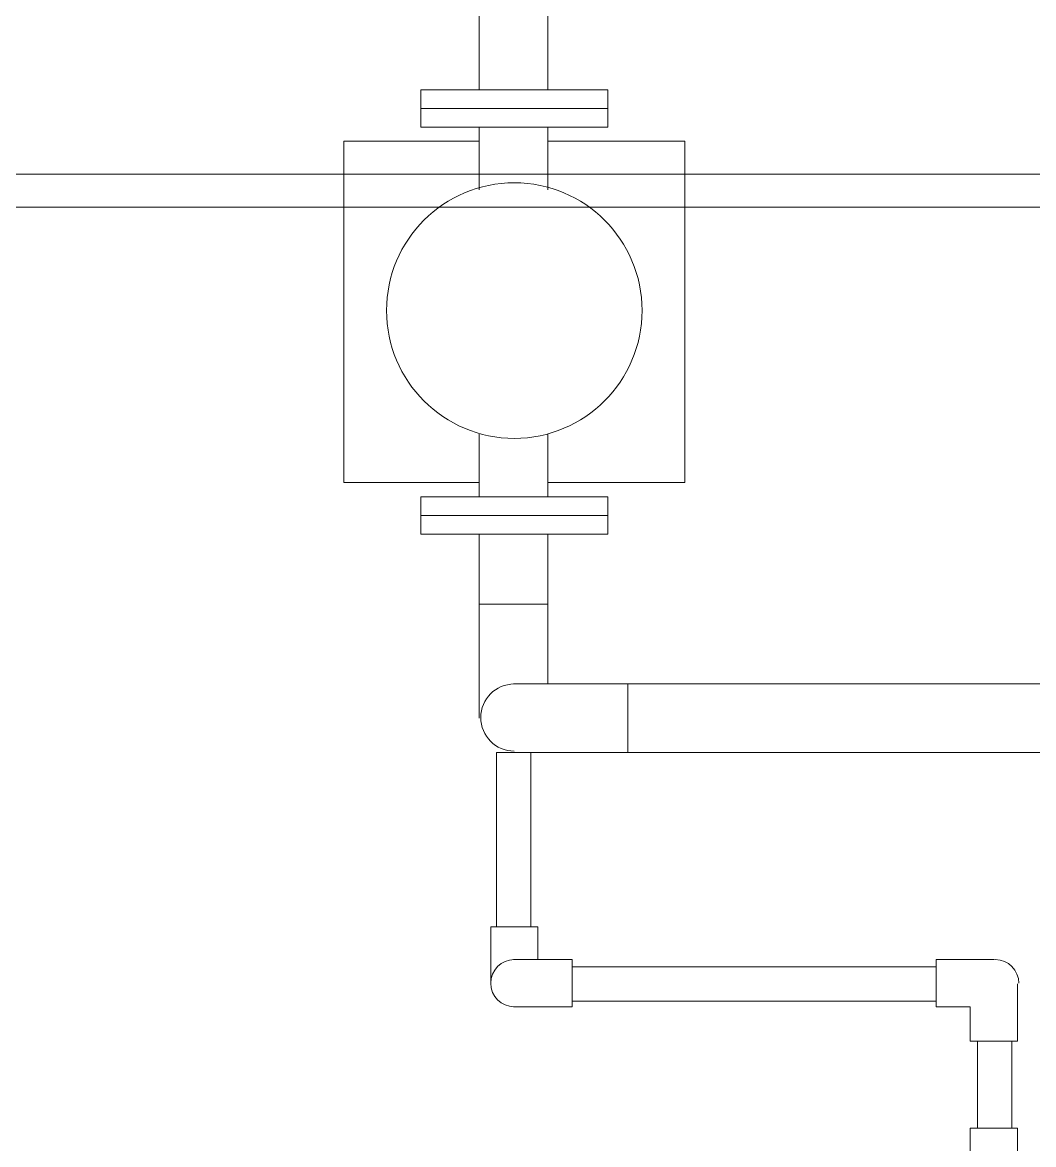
# Model space of a CAD drawing. Header units: millimetres. Extents: x 28 to 201, y 462 to 575.
# Drawn here: x 122.283 to 122.906, y 559.027 to 559.719 of the extents above; entities that cross this region are included whole.
import ezdxf

# ---------------------------------------------------------------- set-up
doc = ezdxf.new("R2010")
doc.units = ezdxf.units.MM
doc.layers.add('1- 3', color=3, linetype='Continuous')

# ---------------------------------------------------------------- blocks, each defined once
blk = doc.blocks.new('CTOBOM')
at = {"color": 0, "lineweight": 20}
for p, q in [((6.13612, -0.90555), (6.13612, -0.52887)), ((6.17837, -0.52887), (6.17837, -0.90555)), ((5.82192, -0.61512), (5.82192, -1.76542)), ((5.84217, -1.76542), (5.84217, -0.61512)), ((6.33151, -0.66528), (6.32095, -0.66528)), ((6.35615, -0.66528), (6.33151, -0.66528)), ((6.35615, -0.69433), (6.35615, -0.66528)), ((6.35615, -0.68992), (6.35615, -0.6688)), ((6.35615, -0.6688), (6.40984, -0.6688)), ((6.43096, -0.66528), (6.40984, -0.66528)), ((6.40984, -0.66528), (6.40984, -0.69433)), ((6.40984, -0.6688), (6.40984, -0.68992)), ((6.30598, -0.67936), (6.30598, -0.71545)), ((6.40984, -0.68992), (6.35615, -0.68992)), ((6.33503, -0.71545), (6.33503, -0.69433)), ((6.33503, -0.69433), (6.35615, -0.69433)), ((6.40984, -0.69433), (6.43096, -0.69433)), ((6.30598, -0.71545), (6.33503, -0.71545)), ((6.31039, -0.93988), (6.31039, -0.71545)), ((6.31039, -0.71545), (6.33151, -0.71545)), ((6.33151, -0.71545), (6.33151, -0.93988)), ((5.80168, -0.95484), (5.80168, -0.87035)), ((5.80168, -0.87035), (6.01203, -0.87035)), ((6.01203, -0.87035), (6.01203, -0.95484)), ((6.13612, -0.97596), (6.13612, -0.90555)), ((6.13612, -0.90555), (6.17837, -0.90555)), ((6.17837, -0.90555), (6.13612, -0.90555)), ((6.17837, -0.90555), (6.17837, -0.97596)), ((5.77, -0.91787), (5.78144, -0.91787)), ((5.77, -1.03317), (5.77, -0.91787)), ((5.79288, -0.91787), (5.78144, -0.91787)), ((5.78144, -0.91787), (5.78144, -1.03317)), ((5.78144, -0.91787), (5.78144, -1.03317)), ((5.79288, -1.03317), (5.79288, -0.91787)), ((6.02083, -0.91787), (6.03227, -0.91787)), ((6.02083, -1.03317), (6.02083, -0.91787)), ((6.03227, -0.91787), (6.03227, -1.03317)), ((6.04371, -0.91787), (6.03227, -0.91787)), ((6.03227, -0.91787), (6.03227, -1.03317)), ((6.04371, -1.03317), (6.04371, -0.91787)), ((6.33503, -0.93988), (6.30598, -0.93988)), ((6.30598, -0.93988), (6.30598, -0.97596)), ((6.33151, -0.93988), (6.31039, -0.93988)), ((6.33503, -0.97596), (6.33503, -0.93988)), ((5.77, -0.95484), (5.12048, -0.95484)), ((5.77, -0.99708), (5.77, -0.95484)), ((5.83161, -0.95484), (5.79288, -0.95484)), ((5.79288, -0.95484), (5.79288, -0.99708)), ((5.9821, -0.95484), (6.02083, -0.95484)), ((6.02083, -0.95484), (6.02083, -0.99708)), ((6.04371, -0.95484), (6.08684, -0.95484)), ((6.04371, -0.99708), (6.04371, -0.95484)), ((6.08684, -0.95484), (6.08684, -0.99708)), ((6.13612, -0.95484), (6.08684, -0.95484)), ((6.08684, -0.95484), (6.08684, -0.99708)), ((6.28574, -0.99004), (6.28574, -0.961)), ((6.28574, -0.961), (6.30598, -0.961)), ((6.17837, -0.98652), (6.17837, -0.9654)), ((6.17837, -0.9654), (6.28574, -0.9654)), ((6.28574, -0.9654), (6.28574, -0.98652)), ((6.28574, -0.98652), (6.17837, -0.98652)), ((6.32095, -0.99004), (6.28574, -0.99004)), ((5.12048, -0.99708), (5.77, -0.99708)), ((5.79288, -0.99708), (5.83161, -0.99708)), ((5.80168, -1.08069), (5.80168, -0.99708)), ((6.02083, -0.99708), (5.9821, -0.99708)), ((6.01203, -0.99708), (6.01203, -1.08069)), ((6.08684, -0.99708), (6.04371, -0.99708)), ((6.08684, -0.99708), (6.15725, -0.99708)), ((5.78144, -1.03317), (5.77, -1.03317)), ((5.78144, -1.03317), (5.79288, -1.03317)), ((6.03227, -1.03317), (6.02083, -1.03317)), ((6.03227, -1.03317), (6.04371, -1.03317)), ((6.01203, -1.08069), (5.80168, -1.08069))]:
    blk.add_line(p, q, dxfattribs=at)
for points in [[(6.32051, -0.6644), (6.31249, -0.6644), (6.30598, -0.6709), (6.30598, -0.67892)], [(6.15681, -0.9962), (6.16823, -0.9962), (6.17749, -0.98694), (6.17749, -0.97552)], [(6.32051, -0.99004), (6.32853, -0.99004), (6.33503, -0.98354), (6.33503, -0.97552)]]:
    blk.add_open_spline(points, degree=3, dxfattribs=at)
for points, knots in [([(5.90598, -0.89675), (5.86247, -0.89675), (5.82721, -0.93202), (5.82721, -0.97552), (5.82721, -1.01902), (5.86247, -1.05429), (5.90598, -1.05429), (5.94948, -1.05429), (5.98475, -1.01902), (5.98475, -0.97552), (5.98475, -0.93202), (5.94948, -0.89675), (5.90598, -0.89675)], [0, 0, 0, 0, 1, 1, 1, 2, 2, 2, 3, 3, 3, 4, 4, 4, 4]), ([(6.13612, -0.97552), (6.13612, -0.98694), (6.14538, -0.9962), (6.15681, -0.9962), (6.16823, -0.9962), (6.17749, -0.98694), (6.17749, -0.97552)], [0, 0, 0, 0, 1, 1, 1, 2, 2, 2, 2]), ([(6.30598, -0.97552), (6.30598, -0.98354), (6.31249, -0.99004), (6.32051, -0.99004), (6.32853, -0.99004), (6.33503, -0.98354), (6.33503, -0.97552)], [0, 0, 0, 0, 1, 1, 1, 2, 2, 2, 2])]:
    blk.add_open_spline(points, degree=3, knots=knots, dxfattribs=at)

msp = doc.modelspace()

# ---------------------------------------------------------------- block references
at = {"layer": '1- 3', "rotation": 270}
msp.add_blockref('CTOBOM', (123.56135, 565.44738), dxfattribs=at)

doc.saveas('drawing.dxf')
